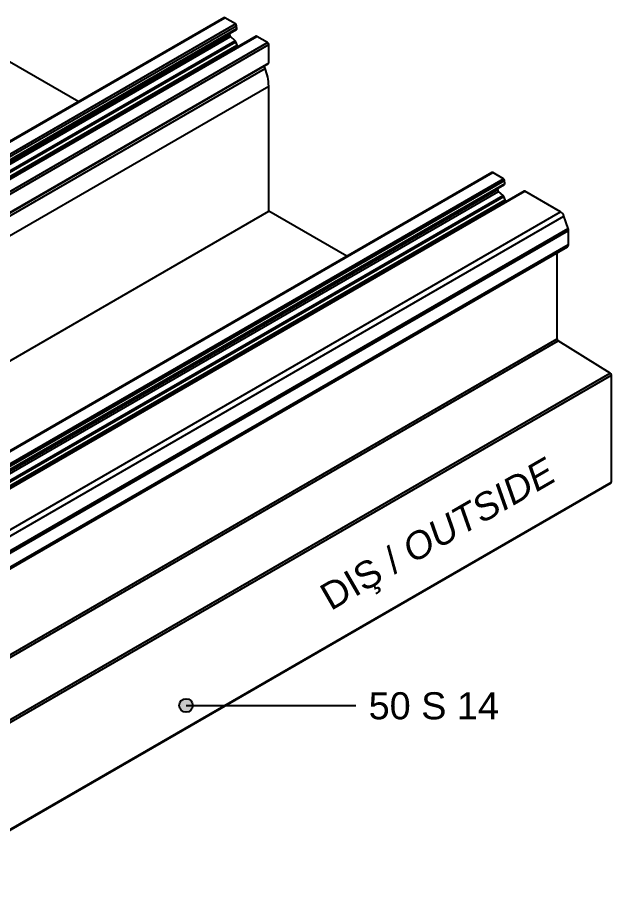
# Model space of a CAD drawing. Header units: millimetres. Extents: x 221 to 2771, y 196 to 840.
# Drawn here: x 2299.6 to 2343.4, y 642.1 to 707.1 of the extents above; entities that cross this region are included whole.
import ezdxf

# ---------------------------------------------------------------- set-up
doc = ezdxf.new("R2010")
doc.units = ezdxf.units.MM
doc.layers.add('yazı_numara_k', color=21, linetype='Continuous')
doc.styles.get("Standard").update_dxf_attribs({"font": 'arial.ttf'})

# ---------------------------------------------------------------- blocks, each defined once
blk = doc.blocks.new('yuvarlakk')
at = {"layer": 'yazı_numara_k'}
blk.add_hatch(color=21, dxfattribs=at).paths.add_polyline_path([(-159.086, 172.801, -1), (-160.086, 172.801, -1)])
at = {"layer": 'yazı_numara_k', "color": 21}
blk.add_circle((-159.586, 172.801), 0.5, dxfattribs=at)

msp = doc.modelspace()

# ---------------------------------------------------------------- linework, layer by layer
at = {"color": 252, "linetype": 'Continuous'}
for p, q in [((2314.816, 707.105), (2262.754, 677.051)), ((2262.839, 677.059), (2314.876, 707.099)), ((2315.666, 706.643), (2314.876, 707.099)), ((2263.629, 676.603), (2315.666, 706.643)), ((2263.643, 676.433), (2315.75, 706.514)), ((2315.78, 706.301), (2315.75, 706.514)), ((2262.302, 675.279), (2315.244, 705.842)), ((2263.405, 676.006), (2315.756, 706.228)), ((2263.503, 676.122), (2315.78, 706.301)), ((2317.194, 705.733), (2265.132, 675.678)), ((2265.216, 675.687), (2317.254, 705.727)), ((2315.244, 705.842), (2315.244, 705.932)), ((2318.044, 705.271), (2317.254, 705.727)), ((2262.282, 675.101), (2315.307, 705.711)), ((2262.474, 674.298), (2315.798, 705.081)), ((2262.533, 674.744), (2315.649, 705.407)), ((2262.545, 674.646), (2315.701, 705.332)), ((2266.007, 675.23), (2318.044, 705.271)), ((2266.007, 675.034), (2318.129, 705.124)), ((2315.649, 705.407), (2315.307, 705.711)), ((2315.798, 705.081), (2315.701, 705.332)), ((2318.129, 703.776), (2318.129, 705.124)), ((2262.389, 674.151), (2315.798, 704.983)), ((2315.732, 704.889), (2315.798, 704.983)), ((2264.839, 673.012), (2318.129, 703.776)), ((2298.33, 704.24), (2304.091, 700.914)), ((2264.075, 672.301), (2317.864, 703.353)), ((2264.754, 672.923), (2318.104, 703.721)), ((2317.864, 703.353), (2317.791, 703.54)), ((2263.35, 670.434), (2318.129, 702.056)), ((2318.129, 692.81), (2318.129, 702.056)), ((2334.615, 695.676), (2282.553, 665.621)), ((2282.638, 665.629), (2334.675, 695.67)), ((2335.465, 695.214), (2334.675, 695.67)), ((2283.204, 664.576), (2335.555, 694.798)), ((2283.302, 664.692), (2335.579, 694.871)), ((2283.428, 665.173), (2335.465, 695.214)), ((2283.442, 665.003), (2335.549, 695.084)), ((2335.579, 694.871), (2335.549, 695.084)), ((2282.081, 663.671), (2335.106, 694.281)), ((2282.101, 663.849), (2335.043, 694.412)), ((2336.993, 694.303), (2284.931, 664.248)), ((2285.015, 664.257), (2337.053, 694.297)), ((2335.043, 694.412), (2335.043, 694.502)), ((2335.448, 693.978), (2335.106, 694.281)), ((2339.684, 692.778), (2337.053, 694.297)), ((2282.188, 662.721), (2335.597, 693.553)), ((2282.273, 662.868), (2335.597, 693.651)), ((2282.332, 663.314), (2335.448, 693.978)), ((2282.344, 663.216), (2335.5, 693.902)), ((2335.597, 693.651), (2335.5, 693.902)), ((2335.531, 693.459), (2335.597, 693.553)), ((2255.344, 656.565), (2318.129, 692.81)), ((2287.647, 662.738), (2339.684, 692.778)), ((2323.89, 689.484), (2318.129, 692.81)), ((2287.742, 662.316), (2339.938, 692.448)), ((2340.247, 691.539), (2339.938, 692.448)), ((2287.418, 661.041), (2340.247, 691.539)), ((2287.322, 660.81), (2340.275, 691.379)), ((2340.275, 690.357), (2340.275, 691.379)), ((2286.154, 658.978), (2340.193, 690.174)), ((2286.437, 659.276), (2340.275, 690.357)), ((2339.427, 683.385), (2339.427, 689.732)), ((2279.124, 648.38), (2339.509, 683.24)), ((2279.127, 648.574), (2339.427, 683.385)), ((2343.361, 680.86), (2339.509, 683.24)), ((2282.839, 645.729), (2343.443, 680.715)), ((2282.842, 645.923), (2343.361, 680.86)), ((2343.443, 672.807), (2343.443, 680.715)), ((2275.906, 633.779), (2343.418, 672.753)), ((2275.991, 633.868), (2343.443, 672.807))]:
    msp.add_line(p, q, dxfattribs=at)
for centre, radius, start, end in [((2314.841, 707.05), 0.0604, 54.38311, 114.30598), ((2315.564, 706.486), 0.188, 8.69067, 57.09221), ((2315.432, 705.852), 0.188, 182.93396, 228.37267), ((2315.714, 706.282), 0.0689, 308.35023, 15.72557), ((2317.219, 705.68), 0.0588, 53.47987, 115.20875), ((2315.516, 705.261), 0.198, 21.03557, 47.65789), ((2315.7, 705.032), 0.11, 333.43614, 26.56386), ((2317.945, 705.115), 0.184, 2.6054, 57.39419), ((2318.068, 703.77), 0.0609, 305.98024, 5.33158), ((2314.484, 701.986), 3.645, 1.10813, 22.02116), ((2334.64, 695.621), 0.0604, 54.3846, 114.30354), ((2335.363, 695.056), 0.188, 8.69067, 57.09221), ((2335.513, 694.852), 0.0689, 308.35295, 15.72284), ((2335.231, 694.422), 0.188, 182.9341, 228.37199), ((2337.018, 694.25), 0.0588, 53.4787, 115.21039), ((2335.315, 693.831), 0.198, 21.03557, 47.65789), ((2335.499, 693.602), 0.11, 333.43614, 26.56386), ((2339.348, 692.257), 0.62, 17.94965, 57.23576), ((2339.772, 691.371), 0.503, 0.88473, 19.43907), ((2340.077, 690.336), 0.2, 305.42256, 5.88918), ((2339.612, 683.393), 0.185, 182.69569, 236.15005), ((2343.258, 680.706), 0.185, 2.69494, 56.1508), ((2343.384, 672.801), 0.0592, 305.01241, 6.30287)]:
    msp.add_arc(centre, radius, start, end, dxfattribs=at)
at = {"layer": 'yazı_numara_k', "color": 21}
msp.add_line((2312.021, 656.316), (2324.56, 656.316), dxfattribs=at)

# ---------------------------------------------------------------- block references
at = {"rotation": 180.0000000000001}
msp.add_blockref('yuvarlakk', (2152.435, 829.117), dxfattribs=at)

# ---------------------------------------------------------------- texts
at = {"color": 21, "insert": (2338.512, 674.706), "char_height": 2, "width": 38.46001, "attachment_point": 3, "rotation": 30}
msp.add_mtext('{DIŞ / \\fArial|b0|i1|c0|p0;OUTSIDE}', dxfattribs=at)
at = {"layer": 'yazı_numara_k', "color": 21, "insert": (2325.509, 655.263), "char_height": 2, "attachment_point": 7}
msp.add_mtext('{\\fArial|b0|i0|c162|p34;50 S 14}', dxfattribs=at)

doc.saveas('drawing.dxf')
